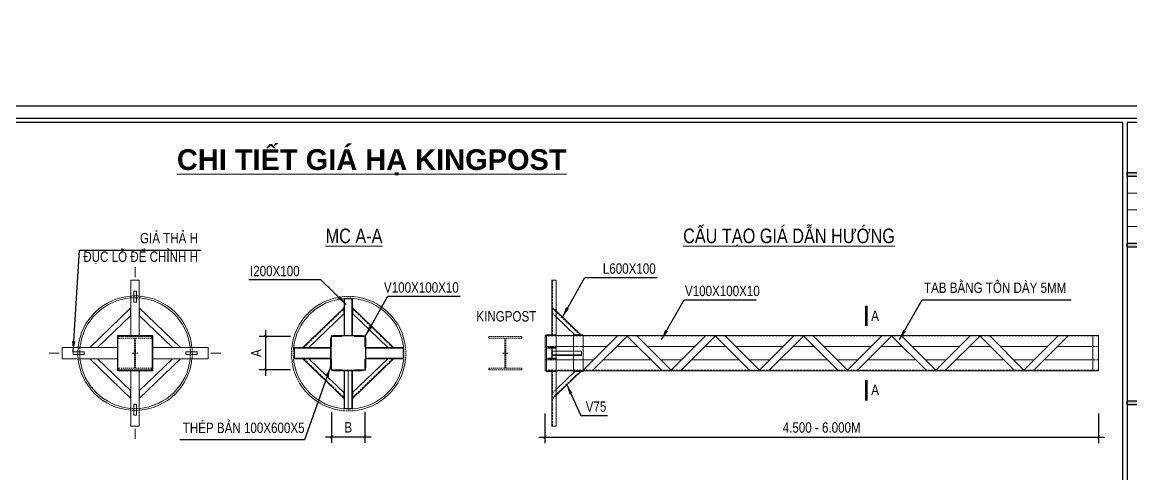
# Model space of a CAD drawing. Header units: millimetres. Extents: x -376071 to 28028791, y -269234 to 29325.
# Drawn here: x 489571 to 516284, y -128041 to -117163 of the extents above; entities that cross this region are included whole.
import ezdxf
from ezdxf.enums import TextEntityAlignment as Align

# ---------------------------------------------------------------- set-up
doc = ezdxf.new("R2010")
doc.units = ezdxf.units.MM
doc.header["$LTSCALE"] = 100
doc.linetypes.add('CONTINOUS', pattern=[0])
doc.linetypes.add('HIDDEN', pattern=[0.375, 0.25, -0.125])
doc.layers.add('01. TEXT TIEU DE', color=7, linetype='Continuous')
for name, color, linetype, lineweight in [('02. leader', 8, 'CONTINOUS', 5), ('02. Net dam', 7, 'CONTINOUS', 13), ('02. Net dim', 8, 'CONTINOUS', 0), ('02. Net dut', 8, 'HIDDEN', 0), ('02. net manh', 8, 'CONTINOUS', 0)]:
    doc.layers.add(name, color=color, linetype=linetype, lineweight=lineweight)
doc.styles.add('Arial 0.8', font='arial_0.ttf', dxfattribs={"width": 0.8, "height": 250})
doc.styles.add('Arial 1.2', font='arial_0.ttf', dxfattribs={"width": 1.2, "height": 500})
doc.dimstyles.new('1-100 chu thich', dxfattribs={"dimtxt": 250, "dimasz": 75, "dimexe": 150, "dimexo": 50, "dimgap": 100, "dimtad": 1, "dimtoh": 1, "dimdec": 0, "dimzin": 0, "dimdsep": 46, "dimtxsty": 'Arial 0.8', "dimblk": 'ARCHTICK', "dimcen": 9, "dimdle": 150, "dimclrd": 8, "dimclre": 8, "dimclrt": 7, "dimadec": 0, "dimazin": 0, "dimtfac": 1, "dimtdec": 0, "dimtix": 1, "dimtofl": 0, "dimtmove": 0, "dimatfit": 3, "dimfxl": 600, "dimfxlon": 1, "dimtolj": 1, "dimtzin": 0, "dimarcsym": 0})
doc.dimstyles.new('KT1', dxfattribs={"dimtxt": 250, "dimasz": 1000, "dimexe": 100, "dimexo": 100, "dimgap": 50, "dimtad": 1, "dimdec": 0, "dimzin": 2, "dimdsep": 46, "dimtxsty": 'Standard', "dimblk2": 'OBLIQUE', "dimcen": 0.09, "dimdle": 100, "dimclrt": 2, "dimadec": 0, "dimazin": 0, "dimtfac": 1, "dimtdec": 0, "dimtofl": 0, "dimtmove": 0, "dimatfit": 3, "dimfxl": 1, "dimtolj": 1, "dimtzin": 2, "dimarcsym": 0})

# ---------------------------------------------------------------- blocks, each defined once
blk = doc.blocks.new('jdhshsgs')
at = {"layer": '02. Net dut', "ltscale": 2}
for p, q in [((1292633, -389933), (1293833, -389933)), ((1292633, -389993), (1292633, -389933)), ((1292633, -389993), (1293213, -389993)), ((1293213, -389993), (1293213, -391073)), ((1293253, -389993), (1293833, -389993)), ((1293253, -389993), (1293253, -391073)), ((1293833, -389933), (1293833, -389993)), ((1293133, -390533), (1293333, -390533)), ((1293233, -390425), (1293233, -390641)), ((1293213, -391073), (1292633, -391073)), ((1292633, -391133), (1292633, -391073)), ((1293833, -391133), (1292633, -391133)), ((1293833, -391073), (1293253, -391073)), ((1293833, -391073), (1293833, -391133))]:
    blk.add_line(p, q, dxfattribs=at)
blk = doc.blocks.new('sgsgsg')
at = {"layer": '02. net manh'}
blk.add_hatch(color=256, dxfattribs=at).paths.add_polyline_path([(1285636, -390323), (1285348, -390323), (1285338, -390333), (1285626, -390333)])
blk.add_line((1285636, -390323), (1285348, -390323), dxfattribs=at)
blk = doc.blocks.new('gsgs sg')
at = {"layer": '02. net manh'}
blk.add_hatch(color=256, dxfattribs=at).paths.add_polyline_path([(1286828, -388893), (1286818, -388903), (1286818, -389181), (1286828, -389171)])
blk.add_line((1286818, -388903), (1286818, -389181), dxfattribs=at)
blk = doc.blocks.new('gsngskngksngsk')
at = {"layer": '02. Net dam', "color": 7}
for radius, start, end in [(2067, 94.1611, 174.448), (2000, 94.3012, 174.2608), (2067, 5.552, 85.8389), (2000, 5.7392, 85.6988), (2067, 185.552, 265.8389), (2000, 185.7392, 265.6988), (2000, 274.3012, 354.2608), (2067, 274.1611, 354.448)]:
    blk.add_arc((1286978, -390533), radius, start, end, dxfattribs=at)
at = {"layer": '02. Net dut', "ltscale": 2}
for radius, start, end in [(2067, 85.0087, 95.0123), (2000, 84.8406, 95.1811), (2067, 174.9877, 184.9913), (2000, 174.8189, 185.1594), (2000, 354.8406, 5.1811), (2067, 355.0087, 5.0123), (2000, 264.8189, 275.1594), (2067, 264.9877, 274.9913)]:
    blk.add_arc((1286978, -390533), radius, start, end, dxfattribs=at)
blk = doc.blocks.new('hshshsh')
at = {"layer": '02. net manh'}
blk.add_hatch(color=256, dxfattribs=at).paths.add_polyline_path([(1298485, -388293), (1298465, -388293), (1298465, -388693), (1298485, -388693)])
for p, q in [((1298465, -388293), (1298485, -388293)), ((1298465, -388693), (1298485, -388693))]:
    blk.add_line(p, q, dxfattribs=at)
blk = doc.blocks.new('_ArchTick')
at = {"color": 0, "linetype": 'ByBlock', "const_width": 0.15}
blk.add_lwpolyline([(-0.5, -0.5), (0.5, 0.5)], dxfattribs=at)
blk = doc.blocks.new('*D73')
at = {"layer": '02. Net dim', "color": 8, "lineweight": -2, "transparency": 16777216}
for p, q in [((496035, -124734), (495285, -124734)), ((495435, -124584), (495435, -125684)), ((496035, -125534), (495285, -125534))]:
    blk.add_line(p, q, dxfattribs=at)
at = {"layer": 'Defpoints', "color": 0, "lineweight": 0, "transparency": 16777216}
for p in [(497028, -124734), (495435, -125534), (497028, -125534)]:
    blk.add_point(p, dxfattribs=at)
at = {"layer": '02. Net dim', "color": 8, "lineweight": -2, "transparency": 16777216, "xscale": 75, "yscale": 75, "zscale": 75}
for p, rotation in [((495435, -124734), 90), ((495435, -125534), 270)]:
    blk.add_blockref('_ArchTick', p, dxfattribs=dict(at, rotation=rotation))
at = {"layer": '02. Net dim', "color": 7, "lineweight": 0, "transparency": 16777216, "insert": (495210, -125134), "char_height": 250, "attachment_point": 5, "rotation": 90, "style": 'Arial 0.8'}
blk.add_mtext('\\A1;A', dxfattribs=at)
blk = doc.blocks.new('*D74')
at = {"layer": '02. Net dim', "color": 8, "lineweight": -2, "transparency": 16777216}
for p, q in [((497028, -126546), (497028, -127296)), ((497828, -126546), (497828, -127296)), ((496878, -127146), (497978, -127146))]:
    blk.add_line(p, q, dxfattribs=at)
at = {"layer": 'Defpoints', "color": 0, "lineweight": 0, "transparency": 16777216}
for p in [(497028, -125534), (497828, -125534), (497828, -127146)]:
    blk.add_point(p, dxfattribs=at)
at = {"layer": '02. Net dim', "color": 8, "lineweight": -2, "transparency": 16777216, "xscale": 75, "yscale": 75, "zscale": 75, "rotation": 180}
blk.add_blockref('_ArchTick', (497028, -127146), dxfattribs=at)
at = {"layer": '02. Net dim', "color": 8, "lineweight": -2, "transparency": 16777216, "xscale": 75, "yscale": 75, "zscale": 75}
blk.add_blockref('_ArchTick', (497828, -127146), dxfattribs=at)
at = {"layer": '02. Net dim', "color": 7, "lineweight": 0, "transparency": 16777216, "insert": (497428, -126921), "char_height": 250, "attachment_point": 5, "style": 'Arial 0.8'}
blk.add_mtext('\\A1;B', dxfattribs=at)
blk = doc.blocks.new('_OBLIQUE')
at = {"color": 0, "linetype": 'ByBlock'}
blk.add_line((-0.5, -0.5), (0.5, 0.5), dxfattribs=at)
blk = doc.blocks.new('*D223')
at = {"layer": '02. Net dim', "color": 8, "lineweight": -2, "transparency": 16777216}
for p, q in [((502168, -126587), (502168, -127305)), ((515502, -126587), (515502, -127305)), ((502018, -127155), (515652, -127155))]:
    blk.add_line(p, q, dxfattribs=at)
at = {"layer": 'Defpoints', "color": 0, "lineweight": 0, "transparency": 16777216}
for p in [(515502, -125547, -529), (502168, -125561, -529), (515502, -127155)]:
    blk.add_point(p, dxfattribs=at)
at = {"layer": '02. Net dim', "color": 8, "lineweight": -2, "transparency": 16777216, "xscale": 75, "yscale": 75, "zscale": 75, "rotation": 180}
blk.add_blockref('_ArchTick', (502168, -127155), dxfattribs=at)
at = {"layer": '02. Net dim', "color": 8, "lineweight": -2, "transparency": 16777216, "xscale": 75, "yscale": 75, "zscale": 75}
blk.add_blockref('_ArchTick', (515502, -127155), dxfattribs=at)
at = {"layer": '02. Net dim', "color": 7, "lineweight": 0, "transparency": 16777216, "insert": (508835, -126927), "char_height": 250, "attachment_point": 5, "style": 'Arial 0.8'}
blk.add_mtext('\\A1;4.500 - 6.000M', dxfattribs=at)
blk = doc.blocks.new('Khung A3 COR3')
h = blk.add_hatch(color=256)
h.set_gradient(color1=(63, 127, 63), one_color=1, tint=1, name='INVCYLINDER')
h.paths.add_polyline_path([(366, 281), (416, 281), (416, 280), (366, 280)])
h = blk.add_hatch(color=256)
h.set_gradient(color1=(63, 127, 63), one_color=1, tint=1, name='INVCYLINDER')
h.paths.add_polyline_path([(366, 264), (416, 264), (416, 263), (366, 263)])
h = blk.add_hatch(color=256)
h.set_gradient(color1=(63, 127, 63), one_color=1, tint=1, name='INVCYLINDER')
h.paths.add_polyline_path([(366, 226), (416, 226), (416, 225), (366, 225)])
at = {"ltscale": 2000}
for points in [[(420, 0), (420, 297), (0, 297), (0, 0)], [(417, 3), (417, 294), (3, 294), (3, 3)], [(365, 4), (365, 293), (4, 293), (4, 4)], [(416, 293), (366, 293), (366, 4), (416, 4)]]:
    blk.add_lwpolyline(points, close=True, dxfattribs=at)
at = {"color": 7, "flags": 128}
for points in [[(366, 281), (416, 281), (416, 280), (366, 280), (366, 281)], [(366, 264), (416, 264), (416, 263), (366, 263), (366, 264)], [(366, 226), (416, 226), (416, 225), (366, 225), (366, 226)]]:
    blk.add_lwpolyline(points, dxfattribs=at)
at = {"color": 7, "lineweight": 15, "flags": 128}
for points in [[(366, 276), (416, 276)], [(366, 272), (416, 272)], [(366, 268), (416, 268)]]:
    blk.add_lwpolyline(points, dxfattribs=at)
at = {"style": 'Arial 0.8', "width": 0.8}
blk.add_attdef('TENBANVE_001', (387.9, 33.5), '', height=2.5, dxfattribs=at)
blk.add_attdef('SOHIEU', text='', height=2.5, dxfattribs=at).set_placement((391, 7.25), align=Align.MIDDLE_CENTER)

msp = doc.modelspace()

# ---------------------------------------------------------------- hatches: boundary and pattern name
at = {"layer": '02. net manh'}
for points in [[(497069.4, -124707.3, 0.4142136), (497056, -124720.6), (497069.4, -124720.6)], [(497755.8, -124707.3, -0.4142136), (497769.1, -124720.6), (497755.8, -124720.6)], [(497014.5, -124764.7, 0.4142136), (497001.2, -124778), (497014.5, -124778)], [(497841.2, -124764.7, -0.4142136), (497854.6, -124778), (497841.2, -124778)], [(497014.5, -125497.6, -0.4142136), (497001.2, -125484.3), (497014.5, -125484.3)], [(497069.4, -125560.7, -0.4142136), (497056, -125547.3), (497069.4, -125547.3)], [(497755.8, -125560.7, 0.4142136), (497769.1, -125547.3), (497755.8, -125547.3)], [(497841.2, -125497.6, 0.4142136), (497854.6, -125484.3), (497841.2, -125484.3)]]:
    msp.add_hatch(color=256, dxfattribs=at).paths.add_polyline_path(points)
h = msp.add_hatch(color=256, dxfattribs=at)
h.paths.add_polyline_path([(502236.5, -124694), (502201.8, -124694), (502201.8, -124707.3), (502250.3, -124707.3)])
h.paths.add_polyline_path([(502361.2, -124694), (502236.5, -124694), (502250.3, -124707.3), (502375, -124707.3)])
h.paths.add_polyline_path([(502380.4, -124694), (502361.2, -124694), (502375, -124707.3), (502394.2, -124707.3)])
h.paths.add_polyline_path([(502435.1, -124694), (502380.4, -124694), (502394.2, -124707.3), (502435.1, -124707.3)])
h = msp.add_hatch(color=256, dxfattribs=at)
h.paths.add_polyline_path([(502887, -124694), (502852.2, -124694), (502852.2, -124707.3), (502900.8, -124707.3)])
h.paths.add_polyline_path([(503011.7, -124694), (502887, -124694), (502900.8, -124707.3), (503025.5, -124707.3)])
h.paths.add_polyline_path([(503030.9, -124694), (503011.7, -124694), (503025.5, -124707.3), (503044.7, -124707.3)])
h.paths.add_polyline_path([(503085.6, -124694), (503030.9, -124694), (503044.7, -124707.3), (503085.6, -124707.3)])
h = msp.add_hatch(color=256, dxfattribs=at)
h.paths.add_polyline_path([(502236.5, -125574), (502201.8, -125574), (502201.8, -125560.7), (502250.3, -125560.7)])
h.paths.add_polyline_path([(502361.2, -125574), (502236.5, -125574), (502250.3, -125560.7), (502375, -125560.7)])
h.paths.add_polyline_path([(502380.4, -125574), (502361.2, -125574), (502375, -125560.7), (502394.2, -125560.7)])
h.paths.add_polyline_path([(502435.1, -125574), (502380.4, -125574), (502394.2, -125560.7), (502435.1, -125560.7)])
h = msp.add_hatch(color=256, dxfattribs=at)
h.paths.add_polyline_path([(502887, -125574), (502852.2, -125574), (502852.2, -125560.7), (502900.8, -125560.7)])
h.paths.add_polyline_path([(503011.7, -125574), (502887, -125574), (502900.8, -125560.7), (503025.5, -125560.7)])
h.paths.add_polyline_path([(503030.9, -125574), (503011.7, -125574), (503025.5, -125560.7), (503044.7, -125560.7)])
h.paths.add_polyline_path([(503085.6, -125574), (503030.9, -125574), (503044.7, -125560.7), (503085.6, -125560.7)])

# ---------------------------------------------------------------- linework, layer by layer
at = {"layer": '02. Net dam'}
for p, q in [((492190.6, -124707.3, -528.7), (492190.6, -123373.9, -528.7)), ((492190.6, -123373.9, -528.7), (492390.6, -123373.9, -528.7)), ((492390.6, -124707.3, -528.7), (492390.6, -123373.9, -528.7)), ((502335.1, -123373.9, -528.7), (502335.1, -124707.3, -528.7)), ((502435.1, -123373.9, -528.7), (502435.1, -124707.3, -528.7)), ((497327.9, -124707.3, -528.7), (497327.9, -123825.9, -528.7)), ((497327.9, -123825.9, -528.7), (497527.9, -123825.9, -528.7)), ((497527.9, -124707.3, -528.7), (497527.9, -123825.9, -528.7)), ((496334.5, -125000.6, -528.7), (497327.9, -124040.6, -528.7)), ((496478.4, -125000.6, -528.7), (497327.9, -124179.7, -528.7)), ((498521.3, -125000.6, -528.7), (497527.9, -124040.6, -528.7)), ((498377.4, -125000.6, -528.7), (497527.9, -124179.7, -528.7)), ((503044.7, -124707.3, -528.7), (502435.1, -124118.2, -528.7)), ((502900.8, -124707.3, -528.7), (502435.1, -124257.3, -528.7)), ((502168.5, -124707.3, -528.7), (515502.4, -124707.3, -528.7)), ((502168.5, -124707.3, -528.7), (502168.5, -125560.7, -528.7)), ((503085.6, -125547.3, -528.7), (503912.3, -124720.6, -528.7)), ((503321.3, -125547.3, -528.7), (504152.8, -124715.9, -528.7)), ((504974.7, -125547.3, -528.7), (504143.2, -124715.9, -528.7)), ((505210.4, -125547.3, -528.7), (504383.7, -124720.6, -528.7)), ((505210.4, -125547.3, -528.7), (506037.1, -124720.6, -528.7)), ((505446.1, -125547.3, -528.7), (506277.6, -124715.9, -528.7)), ((507099.5, -125547.3, -528.7), (506268.1, -124715.9, -528.7)), ((507335.3, -125547.3, -528.7), (506508.6, -124720.6, -528.7)), ((507335.3, -125547.3, -528.7), (508162, -124720.6, -528.7)), ((507571, -125547.3, -528.7), (508402.4, -124715.9, -528.7)), ((509224.4, -125547.3, -528.7), (508392.9, -124715.9, -528.7)), ((509460.1, -125547.3, -528.7), (508633.4, -124720.6, -528.7)), ((509460.1, -125547.3, -528.7), (510286.8, -124720.6, -528.7)), ((509695.8, -125547.3, -528.7), (510527.3, -124715.9, -528.7)), ((511349.2, -125547.3, -528.7), (510517.8, -124715.9, -528.7)), ((511584.9, -125547.3, -528.7), (510758.2, -124720.6, -528.7)), ((511584.9, -125547.3, -528.7), (512411.6, -124720.6, -528.7)), ((511820.6, -125547.3, -528.7), (512652.1, -124715.9, -528.7)), ((513474.1, -125547.3, -528.7), (512642.6, -124715.9, -528.7)), ((513709.8, -125547.3, -528.7), (512883.1, -124720.6, -528.7)), ((513709.8, -125547.3, -528.7), (514536.5, -124720.6, -528.7)), ((513945.5, -125547.3, -528.7), (514777, -124715.9, -528.7)), ((515369.1, -124707.3, -528.7), (515369.1, -125560.7, -528.7)), ((515502.4, -124707.3, -528.7), (515502.4, -125560.7, -528.7)), ((491863.9, -125000.6, -528.7), (490530.5, -125000.6, -528.7)), ((490530.5, -125000.6, -528.7), (490530.5, -125267.3, -528.7)), ((492717.3, -125000.6, -528.7), (494050.7, -125000.6, -528.7)), ((494050.7, -125000.6, -528.7), (494050.7, -125267.3, -528.7)), ((497001.2, -125000.6, -528.7), (496130.5, -125000.6, -528.7)), ((496130.5, -125000.6, -528.7), (496130.5, -125267.3, -528.7)), ((497854.6, -125000.6, -528.7), (498754.2, -125000.6, -528.7)), ((498754.2, -125000.6, -528.7), (498754.2, -125267.3, -528.7)), ((502168.5, -124974, -528.7), (502201.8, -124974, -528.7)), ((502235.1, -125000.6, -528.7), (502435.1, -125000.6, -528.7)), ((502235.1, -125000.6, -528.7), (502235.1, -125011.3, -528.7)), ((502235.1, -125011.3, -528.7), (502329.8, -125011.3, -528.7)), ((502329.8, -125011.3, -528.7), (502329.8, -125256.7, -528.7)), ((502340.5, -125011.3, -528.7), (502435.1, -125011.3, -528.7)), ((502340.5, -125011.3, -528.7), (502340.5, -125256.7, -528.7)), ((502435.1, -124974, -528.7), (502852.2, -124974, -528.7)), ((502435.1, -125000.6, -528.7), (502435.1, -125011.3, -528.7)), ((503085.6, -124974, -528.7), (503658.9, -124974, -528.7)), ((503894.7, -124974, -528.7), (504401.4, -124974, -528.7)), ((504637.1, -124974, -528.7), (505783.8, -124974, -528.7)), ((506019.5, -124974, -528.7), (506526.2, -124974, -528.7)), ((506761.9, -124974, -528.7), (507908.6, -124974, -528.7)), ((508144.3, -124974, -528.7), (508651, -124974, -528.7)), ((508886.7, -124974, -528.7), (510033.5, -124974, -528.7)), ((510269.2, -124974, -528.7), (510775.9, -124974, -528.7)), ((511011.6, -124974, -528.7), (512158.3, -124974, -528.7)), ((512394, -124974, -528.7), (512900.7, -124974, -528.7)), ((513136.4, -124974, -528.7), (514283.1, -124974, -528.7)), ((514518.8, -124974, -528.7), (515369.1, -124974, -528.7)), ((491863.9, -125267.3, -528.7), (490530.5, -125267.3, -528.7)), ((492717.3, -125267.3, -528.7), (494050.7, -125267.3, -528.7)), ((497001.2, -125267.3, -528.7), (496130.5, -125267.3, -528.7)), ((496334.5, -125267.3, -528.7), (497327.9, -126227.4, -528.7)), ((496478.4, -125267.3, -528.7), (497341.2, -126101.2, -528.7)), ((498377.4, -125267.3, -528.7), (497514.6, -126101.2, -528.7)), ((498521.3, -125267.3, -528.7), (497527.9, -126227.4, -528.7)), ((497854.6, -125267.3, -528.7), (498754.2, -125267.3, -528.7)), ((502235.1, -125256.7, -528.7), (502329.8, -125256.7, -528.7)), ((502235.1, -125256.7, -528.7), (502235.1, -125267.3, -528.7)), ((502235.1, -125267.3, -528.7), (502435.1, -125267.3, -528.7)), ((502315.1, -125134, -528.7), (502355.1, -125134, -528.7)), ((502340.5, -125088.5, -528.7), (503044.3, -125088.5, -528.7)), ((502340.5, -125175.2, -528.7), (503044.3, -125175.2, -528.7)), ((502340.5, -125188.5, -528.7), (503044.3, -125188.5, -528.7)), ((502340.5, -125256.7, -528.7), (502435.1, -125256.7, -528.7)), ((502435.1, -125256.7, -528.7), (502435.1, -125267.3, -528.7)), ((502168.5, -125294, -528.7), (502201.8, -125294, -528.7)), ((502435.1, -125294, -528.7), (502852.2, -125294, -528.7)), ((503085.6, -125294, -528.7), (503338.9, -125294, -528.7)), ((503574.6, -125294, -528.7), (504721.4, -125294, -528.7)), ((504957.1, -125294, -528.7), (505463.8, -125294, -528.7)), ((505699.5, -125294, -528.7), (506846.2, -125294, -528.7)), ((507081.9, -125294, -528.7), (507588.6, -125294, -528.7)), ((507824.3, -125294, -528.7), (508971, -125294, -528.7)), ((509206.8, -125294, -528.7), (509713.4, -125294, -528.7)), ((509949.2, -125294, -528.7), (511095.9, -125294, -528.7)), ((511331.6, -125294, -528.7), (511838.3, -125294, -528.7)), ((512074, -125294, -528.7), (513220.7, -125294, -528.7)), ((513456.4, -125294, -528.7), (513963.1, -125294, -528.7)), ((514198.8, -125294, -528.7), (515369.1, -125294, -528.7)), ((492190.6, -125560.7, -528.7), (492190.6, -126894.1, -528.7)), ((492390.6, -125560.7, -528.7), (492390.6, -126894.1, -528.7)), ((497327.9, -125560.7, -528.7), (497327.9, -126470.1, -528.7)), ((497341.2, -125560.7, -528.7), (497341.2, -126470.1, -528.7)), ((497427.9, -125560.7, -528.7), (497427.9, -126470.1, -528.7)), ((497514.6, -125560.7, -528.7), (497514.6, -126470.1, -528.7)), ((497527.9, -125560.7, -528.7), (497527.9, -126470.1, -528.7)), ((502168.5, -125560.7, -528.7), (515502.4, -125560.7, -528.7)), ((502335.1, -126894.1, -528.7), (502335.1, -125560.7, -528.7)), ((503044.7, -125560.7, -528.7), (502435.1, -126149.7, -528.7)), ((502900.8, -125560.7, -528.7), (502435.1, -126010.7, -528.7)), ((502435.1, -126894.1, -528.7), (502435.1, -125560.7, -528.7)), ((497327.9, -126470.1, -528.7), (497527.9, -126470.1, -528.7)), ((492190.6, -126894.1, -528.7), (492390.6, -126894.1, -528.7))]:
    msp.add_line(p, q, dxfattribs=at)
at = {"layer": '02. Net dam', "ltscale": 2}
for p, q in [((497341.2, -124707.3, -528.7), (497341.2, -123825.9, -528.7)), ((497514.6, -124707.3, -528.7), (497514.6, -123825.9, -528.7)), ((497001.2, -125014, -528.7), (496130.5, -125014, -528.7)), ((497854.6, -125014, -528.7), (498754.2, -125014, -528.7)), ((497001.2, -125254, -528.7), (496130.5, -125254, -528.7)), ((497854.6, -125254, -528.7), (498754.2, -125254, -528.7))]:
    msp.add_line(p, q, dxfattribs=at)
at = {"layer": '02. Net dam', "const_width": 66.7, "elevation": -528.7}
for points in [[(509910, -123989.5), (509910, -124484.3)], [(509910, -126278.5), (509910, -125783.7)]]:
    msp.add_lwpolyline(points, dxfattribs=at)
at = {"layer": '02. Net dam', "elevation": -528.7}
msp.add_lwpolyline([(491877.3, -124720.6), (492704, -124720.6), (492704, -125547.3), (491877.3, -125547.3)], close=True, dxfattribs=at)
at = {"layer": '02. Net dam', "ltscale": 2, "elevation": -528.7}
msp.add_lwpolyline([(497014.5, -124720.6), (497841.2, -124720.6), (497841.2, -125547.3), (497014.5, -125547.3)], close=True, dxfattribs=at)
at = {"layer": '02. Net dut', "ltscale": 2}
for p, q in [((502348.5, -123373.9, -528.7), (502348.5, -124707.3, -528.7)), ((496353.7, -125000.6, -528.7), (497327.9, -124059.1, -528.7)), ((498502.1, -125000.6, -528.7), (497527.9, -124059.1, -528.7)), ((502430.2, -124113.5, -528.7), (502354.8, -124040.6, -528.7)), ((503025.5, -124707.3, -528.7), (502354.8, -124059.1, -528.7)), ((502425.9, -124248.4, -528.7), (502354.8, -124179.7, -528.7)), ((502168.5, -124720.6, -528.7), (515502.4, -124720.6, -528.7)), ((515382.7, -124974, -528.7), (515502.4, -124974, -528.7)), ((496353.7, -125267.3, -528.7), (497327.9, -126208.8, -528.7)), ((498502.1, -125267.3, -528.7), (497527.9, -126208.8, -528.7)), ((502168.5, -125547.3, -528.7), (515502.4, -125547.3, -528.7)), ((515383.8, -125294, -528.7), (515502.4, -125294, -528.7)), ((502348.5, -126894.1, -528.7), (502348.5, -125560.7, -528.7)), ((503025.5, -125560.7, -528.7), (502354.8, -126208.8, -528.7)), ((502429.7, -126015.9, -528.7), (502354.8, -126088.3, -528.7)), ((502430.8, -126153.9, -528.7), (502354.8, -126227.4, -528.7))]:
    msp.add_line(p, q, dxfattribs=at)
at = {"layer": '02. Net dut'}
for p, q in [((502207.6, -124974, -528.7), (502429.9, -124974, -528.7)), ((502862.1, -124974, -528.7), (503076.2, -124974, -528.7)), ((502435.1, -125093.8, -528.7), (502435.1, -125179.2, -528.7)), ((502852.2, -125178.7, -528.7), (502852.2, -125099.2, -528.7)), ((502206.7, -125294, -528.7), (502428.8, -125294, -528.7)), ((502861.4, -125294, -528.7), (503077.4, -125294, -528.7))]:
    msp.add_line(p, q, dxfattribs=at)
at = {"layer": '02. net manh', "color": 8}
for p, q in [((492290.6, -123067.2, -528.7), (492290.6, -123307.2, -528.7)), ((490223.8, -125134, -528.7), (490463.9, -125134, -528.7)), ((494117.4, -125134, -528.7), (494357.4, -125134, -528.7)), ((492290.6, -126960.7, -528.7), (492290.6, -127200.8, -528.7))]:
    msp.add_line(p, q, dxfattribs=at)
at = {"layer": '02. net manh'}
for p, q in [((502335.1, -123373.9, -528.7), (502435.1, -123373.9, -528.7)), ((492257.3, -123907.3, -528.7), (492257.3, -123640.6, -528.7)), ((492257.3, -123640.6, -528.7), (492323.9, -123640.6, -528.7)), ((492323.9, -123907.3, -528.7), (492323.9, -123640.6, -528.7)), ((492257.3, -123907.3, -528.7), (492323.9, -123907.3, -528.7)), ((491197.2, -125000.6, -528.7), (492190.6, -124040.6, -528.7)), ((493384, -125000.6, -528.7), (492390.6, -124040.6, -528.7)), ((491389.1, -125000.6, -528.7), (492190.6, -124226, -528.7)), ((493192.1, -125000.6, -528.7), (492390.6, -124226, -528.7)), ((497014.5, -124720.6, -528.7), (497280.9, -124720.6, -528.7)), ((497014.5, -124993.2, -528.7), (497014.5, -124720.6, -528.7)), ((497027.9, -124734, -528.7), (497267.5, -124734, -528.7)), ((497027.9, -124973.6, -528.7), (497027.9, -124734, -528.7)), ((497069.4, -124707.3, -528.7), (497755.8, -124707.3, -528.7)), ((497069.4, -124707.3, -528.7), (497069.4, -124720.6, -528.7)), ((497841.2, -124720.6, -528.7), (497574.9, -124720.6, -528.7)), ((497827.9, -124734, -528.7), (497588.2, -124734, -528.7)), ((497755.8, -124707.3, -528.7), (497755.8, -124720.6, -528.7)), ((497827.9, -124973.6, -528.7), (497827.9, -124734, -528.7)), ((497841.2, -124993.2, -528.7), (497841.2, -124720.6, -528.7)), ((502201.8, -124694, -528.7), (502435.1, -124694, -528.7)), ((502201.8, -124694, -528.7), (502201.8, -124707.3, -528.7)), ((502201.8, -124707.3, -528.7), (502201.8, -125560.7, -528.7)), ((502435.1, -124694, -528.7), (502435.1, -124707.3, -528.7)), ((502435.1, -124707.3, -528.7), (502435.1, -125088.5, -528.7)), ((502852.2, -124694, -528.7), (503085.6, -124694, -528.7)), ((502852.2, -124694, -528.7), (502852.2, -124707.3, -528.7)), ((502852.2, -125088.5, -528.7), (502852.2, -124707.3, -528.7)), ((503085.6, -124694, -528.7), (503085.6, -124707.3, -528.7)), ((503085.6, -125560.7, -528.7), (503085.6, -124707.3, -528.7)), ((497001.2, -125484.3, -528.7), (497001.2, -124778, -528.7)), ((497001.2, -124778, -528.7), (497014.5, -124778, -528.7)), ((497854.6, -124778, -528.7), (497841.2, -124778, -528.7)), ((497854.6, -124778, -528.7), (497841.2, -124778, -528.7)), ((497854.6, -124778, -528.7), (497854.6, -125484.3, -528.7)), ((491063.9, -125100.7, -528.7), (490797.2, -125100.7, -528.7)), ((490797.2, -125100.7, -528.7), (490797.2, -125167.3, -528.7)), ((491063.9, -125167.3, -528.7), (490797.2, -125167.3, -528.7)), ((491063.9, -125100.7, -528.7), (491063.9, -125167.3, -528.7)), ((491197.2, -125267.3, -528.7), (492190.6, -126227.4, -528.7)), ((491389.1, -125267.3, -528.7), (492190.6, -126041.9, -528.7)), ((493384, -125267.3, -528.7), (492390.6, -126227.4, -528.7)), ((493192.1, -125267.3, -528.7), (492390.6, -126041.9, -528.7)), ((493517.3, -125100.7, -528.7), (493784, -125100.7, -528.7)), ((493517.3, -125100.7, -528.7), (493517.3, -125167.3, -528.7)), ((493517.3, -125167.3, -528.7), (493784, -125167.3, -528.7)), ((493784, -125100.7, -528.7), (493784, -125167.3, -528.7)), ((497014.5, -125274.8, -528.7), (497014.5, -125547.3, -528.7)), ((497841.2, -125274.8, -528.7), (497841.2, -125547.3, -528.7)), ((502435.1, -125188.5, -528.7), (502435.1, -125560.7, -528.7)), ((502852.2, -125574, -528.7), (502852.2, -125188.5, -528.7)), ((503044.3, -125088.5, -528.7), (503044.3, -125188.5, -528.7)), ((497001.2, -125484.3, -528.7), (497014.5, -125484.3, -528.7)), ((497014.5, -125547.3, -528.7), (497280.9, -125547.3, -528.7)), ((497027.9, -125294.3, -528.7), (497027.9, -125534, -528.7)), ((497027.9, -125534, -528.7), (497267.5, -125534, -528.7)), ((497069.4, -125560.7, -528.7), (497069.4, -125547.3, -528.7)), ((497069.4, -125560.7, -528.7), (497069.4, -125547.3, -528.7)), ((497841.2, -125547.3, -528.7), (497574.9, -125547.3, -528.7)), ((497827.9, -125534, -528.7), (497588.2, -125534, -528.7)), ((497755.8, -125560.7, -528.7), (497755.8, -125547.3, -528.7)), ((497755.8, -125560.7, -528.7), (497755.8, -125547.3, -528.7)), ((497827.9, -125294.3, -528.7), (497827.9, -125534, -528.7)), ((497854.6, -125484.3, -528.7), (497841.2, -125484.3, -528.7)), ((497854.6, -125484.3, -528.7), (497841.2, -125484.3, -528.7)), ((497755.8, -125560.7, -528.7), (497069.4, -125560.7, -528.7)), ((502201.8, -125574, -528.7), (502201.8, -125560.7, -528.7)), ((502201.8, -125574, -528.7), (502435.1, -125574, -528.7)), ((502435.1, -125574, -528.7), (502435.1, -125560.7, -528.7)), ((502852.2, -125574, -528.7), (502852.2, -125560.7, -528.7)), ((502852.2, -125574, -528.7), (503085.6, -125574, -528.7)), ((503085.6, -125574, -528.7), (503085.6, -125560.7, -528.7)), ((492257.3, -126360.7, -528.7), (492257.3, -126627.4, -528.7)), ((492257.3, -126360.7, -528.7), (492323.9, -126360.7, -528.7)), ((492323.9, -126360.7, -528.7), (492323.9, -126627.4, -528.7)), ((492257.3, -126627.4, -528.7), (492323.9, -126627.4, -528.7)), ((502335.1, -126894.1, -528.7), (502435.1, -126894.1, -528.7))]:
    msp.add_line(p, q, dxfattribs=at)
at = {"layer": '02. net manh', "elevation": -528.7}
msp.add_lwpolyline([(491863.9, -124707.3), (492717.3, -124707.3), (492717.3, -125560.7), (491863.9, -125560.7)], close=True, dxfattribs=at)
at = {"layer": '02. net manh'}
for centre, start, end in [((497069.4, -124720.6, -528.7), 90, 180), ((497755.8, -124720.6, -528.7), 0, 90), ((497014.5, -124778, -528.7), 90, 180), ((497841.2, -124778, -528.7), 0, 90), ((497014.5, -125484.3, -528.7), 180, 270), ((497069.4, -125547.3, -528.7), 180, 270), ((497755.8, -125547.3, -528.7), 270, 0), ((497841.2, -125484.3, -528.7), 270, 0)]:
    msp.add_arc(centre, 13.3, start, end, dxfattribs=at)
for points in [[(497267.5, -124734, 45.2), (497276.1, -124728.6, 45.2), (497280.9, -124720.6, 45.2)], [(497588.2, -124734, 45.2), (497579.6, -124728.6, 45.2), (497574.9, -124720.6, 45.2)], [(497027.9, -124973.6, 45.2), (497022.5, -124982.2, 45.2), (497014.5, -124987, 45.2)], [(497827.9, -124973.6, 45.2), (497833.3, -124982.2, 45.2), (497841.2, -124987, 45.2)], [(497027.9, -125294.3, 45.2), (497022.5, -125285.7, 45.2), (497014.5, -125281, 45.2)], [(497827.9, -125294.3, 45.2), (497833.3, -125285.7, 45.2), (497841.2, -125281, 45.2)], [(497267.5, -125534, 45.2), (497276.1, -125539.4, 45.2), (497280.9, -125547.3, 45.2)], [(497588.2, -125534, 45.2), (497579.6, -125539.4, 45.2), (497574.9, -125547.3, 45.2)]]:
    msp.add_spline(points, degree=3, dxfattribs=at)

# ---------------------------------------------------------------- block references
at = {"layer": '02. Net dam', "xscale": 0.6666978086715152, "yscale": 0.6666978086715152, "zscale": 0.6666978086715152}
for p in [(-365734.8, 135233.3, -528.7), (-360589.1, 135221, -528.7)]:
    msp.add_blockref('gsngskngksngsk', p, dxfattribs=at)
at = {"layer": '02. Net dut', "xscale": 0.6666978086715152, "yscale": 0.6666978086715152, "zscale": 0.6666978086715152}
for p in [(-369904.9, 135233.3, -528.7), (-360984.3, 135233.3, -528.7)]:
    msp.add_blockref('jdhshsgs', p, dxfattribs=at)
at = {"layer": '02. net manh'}
for name, p, xscale, yscale, zscale in [('hshshsh', (-363348.6, 135233.3, -528.7), 0.6666978086715152, 0.6666978086715152, 0.6666978086715152), ('gsgs sg', (-365734.8, 135233.3, -528.7), 0.6666978086715152, 0.6666978086715152, 0.6666978086715152), ('gsgs sg', (1350316, 135233.3, -528.7), -0.6666978086715152, 0.6666978088989751, 0.6666978089278519), ('gsgs sg', (-360597.5, 135256.7, -528.7), 0.6666978086715152, 0.6666978086715152, 0.6666978086715152), ('gsgs sg', (1355453.3, 135256.7, -528.7), -0.6666978086715152, 0.6666978088989751, 0.6666978089278519), ('sgsgsg', (-365734.8, 135233.3, -528.7), 0.6666978086715152, 0.6666978086715152, 0.6666978086715152), ('sgsgsg', (1350316, 135233.3, -528.7), -0.6666978086715152, 0.6666978088989751, 0.6666978089278519), ('sgsgsg', (-360632.5, 135233.3, -528.7), 0.6666978086715152, 0.6666978086715152, 0.6666978086715152), ('sgsgsg', (1355472.8, 135233.3, -528.7), -0.6666978086715152, 0.6666978088989751, 0.6666978089278519)]:
    msp.add_blockref(name, p, dxfattribs=dict(at, xscale=xscale, yscale=yscale, zscale=zscale))
at = {"layer": '02. net manh', "rotation": 180}
for name, p, xscale, yscale, zscale in [('sgsgsg', (-365734.8, -385501.3, -528.7), -0.6666978086715152, 0.6666978088989751, 0.6666978089278519), ('sgsgsg', (1350316, -385501.3, -528.7), 0.6666978086715152, 0.6666978086715152, 0.6666978086715152), ('sgsgsg', (-360632.5, -385501.3, -528.7), -0.6666978086715152, 0.6666978088989751, 0.6666978089278519), ('sgsgsg', (1355472.8, -385501.3, -528.7), 0.6666978086715152, 0.6666978086715152, 0.6666978086715152), ('gsgs sg', (-365734.8, -385501.3, -528.7), -0.6666978086715152, 0.6666978088989751, 0.6666978089278519), ('gsgs sg', (1350316, -385501.3, -528.7), 0.6666978086715152, 0.6666978086715152, 0.6666978086715152), ('gsgs sg', (-360597.5, -385521.9, -528.7), -0.6666978086715152, 0.6666978088989751, 0.6666978089278519), ('gsgs sg', (1355453.3, -385521.9, -528.7), 0.6666978086715152, 0.6666978086715152, 0.6666978086715152), ('hshshsh', (-363348.6, -385501.3, -528.7), -0.6666978086715152, 0.6666978088989751, 0.6666978089278519)]:
    msp.add_blockref(name, p, dxfattribs=dict(at, xscale=xscale, yscale=yscale, zscale=zscale))

# ---------------------------------------------------------------- texts
at = {"lineweight": 0, "char_height": 250, "style": 'Arial 0.8'}
for s, insert, attachment_point in [('GIÁ THẢ H', (493806.6, -122239.6, -2114.7), 3), ('ĐỤC LỖ ĐỂ CHỈNH H', (493806.6, -122685.8, -2114.7), 3), ('I200X100', (495060.3, -123031.4, -4096.1), 1), ('L600X100', (504836.3, -122970.7, -4624.8), 3), ('TAB BẰNG TÔN DÀY 5MM', (514730.6, -123433.9, -5615.5), 3), ('V100X100X10', (500090.6, -123426.5, -4096.1), 3), ('V100X100X10', (507342.8, -123510.3, -5615.5), 3), ('KINGPOST', (500514.7, -124121.2, -4096.1), 1), ('V75', (503646, -126296, -4624.8), 3), ('THÉP BẢN 100X600X5', (493439.9, -126807.7, -2576.8), 1)]:
    msp.add_mtext(s, dxfattribs=dict(at, insert=insert, attachment_point=attachment_point))
at = {"layer": '01. TEXT TIEU DE', "insert": (-105251.1, -119277.8), "char_height": 2100, "width": 28132992.012, "attachment_point": 4, "style": 'Arial 0.8', "bg_fill": 2}
msp.add_mtext('\\A1;{\\LGHI CHÚ }:', dxfattribs=at)
at = {"layer": '02. Net dam', "lineweight": 0, "insert": (508048.1, -122134.3), "char_height": 350, "attachment_point": 2, "style": 'Arial 0.8'}
msp.add_mtext('{\\LCẤU TẠO GIÁ DẪN HƯỚNG}', dxfattribs=at)
at = {"layer": '02. Net dam', "lineweight": 0, "style": 'Arial 0.8'}
for s, insert, char_height, width, attachment_point in [('{\\LMC A-A}', (497567.6, -122134.3), 350, 1407.63, 2), ('A', (510028.8, -124109), 250, 196.105, 1), ('A', (510028.8, -125894.7), 250, 196.105, 1)]:
    msp.add_mtext(s, dxfattribs=dict(at, insert=insert, char_height=char_height, width=width, attachment_point=attachment_point))

# ---------------------------------------------------------------- dimensions: what is measured, and where the dimension line sits
at = {"layer": '02. Net dim', "lineweight": 0}
dim = msp.add_linear_dim(base=(495434.6, -125534, -528.7), p1=(497027.9, -124734, -528.7), p2=(497027.9, -125534, -528.7), angle=90, text='A', dimstyle='1-100 chu thich', dxfattribs=at)
dim.commit()
dim.dimension.update_dxf_attribs({"geometry": '*D73', "text_midpoint": (495209.6, -125134, -528.7)})
for base, p1, p2, text, picture, middle in [((497827.9, -127146.2, -528.7), (497027.9, -125534, -528.7), (497827.9, -125534, -528.7), 'B', '*D74', (497427.9, -126921.2, -528.7)), ((515502.4, -127154.8), (502168.5, -125560.7, -528.7), (515502.4, -125547.3, -528.7), '4.500 - 6.000M', '*D223', (508835.4, -126927.2))]:
    dim = msp.add_linear_dim(base=base, p1=p1, p2=p2, text=text, dimstyle='1-100 chu thich', dxfattribs=at)
    dim.commit()
    dim.dimension.update_dxf_attribs({"geometry": picture, "text_midpoint": middle})

# ---------------------------------------------------------------- leaders
at = {"layer": '02. leader'}
for points in [[(490797.2, -125100.7, -1057.4), (490953.7, -122650.4, -1057.4), (493874.3, -122650.4, -1057.4)], [(497378.1, -123958.8, -1519.4), (496767.3, -123368.9, -1519.4), (495028.2, -123368.9, -1519.4)], [(502586.9, -124264.9, -2048.1), (503129.3, -123308.3, -2048.1), (504868.4, -123308.3, -2048.1)], [(497841.2, -124720.6, -1519.4), (498383.7, -123764.1, -1519.4), (500122.8, -123764.1, -1519.4)], [(504975.5, -124807.7, -1519.4), (505518, -123851.1, -1519.4), (507257.1, -123851.1, -1519.4)], [(510709.9, -124807.7, -1519.4), (511252.3, -123851.1, -1519.4), (514842.7, -123851.1, -1519.4)], [(497001.2, -125461.3, -1519.4), (496373.4, -127218.5, -1519.4), (493372.3, -127218.5, -1519.4)], [(502690.1, -125884.8, -2048.1), (503032, -126633.6, -2048.1), (503678.1, -126633.6, -2048.1)]]:
    msp.add_leader(points, dimstyle='KT1', override={"dimasz": 250, "dimfxl": 0.18, "dimarcsym": 1}, dxfattribs=at)

# ---------------------------------------------------------------- next in the draw order: texts
at = {"layer": '01. TEXT TIEU DE', "insert": (-368039.7, -119277.8), "char_height": 2100, "width": 28132992.012, "attachment_point": 4, "style": 'Arial 0.8', "bg_fill": 2}
msp.add_mtext('\\A1;{\\LGHI CHÚ }:', dxfattribs=at)

# ---------------------------------------------------------------- next in the draw order: block references
at = {"xscale": 100, "yscale": 100, "zscale": 100}
msp.add_blockref('Khung A3 COR3', (479593, -148881.7, -881.1), dxfattribs=at)

# ---------------------------------------------------------------- next in the draw order: texts
at = {"layer": '01. TEXT TIEU DE', "lineweight": 0, "insert": (497993.4, -120222.5, 881.1), "char_height": 500, "width": 22967.219, "attachment_point": 2, "style": 'Arial 1.2'}
msp.add_mtext('{\\fArial|b1|i0|c0|p34;\\LCHI TIẾT GIÁ HẠ KINGPOST}', dxfattribs=at)

doc.saveas('drawing.dxf')
